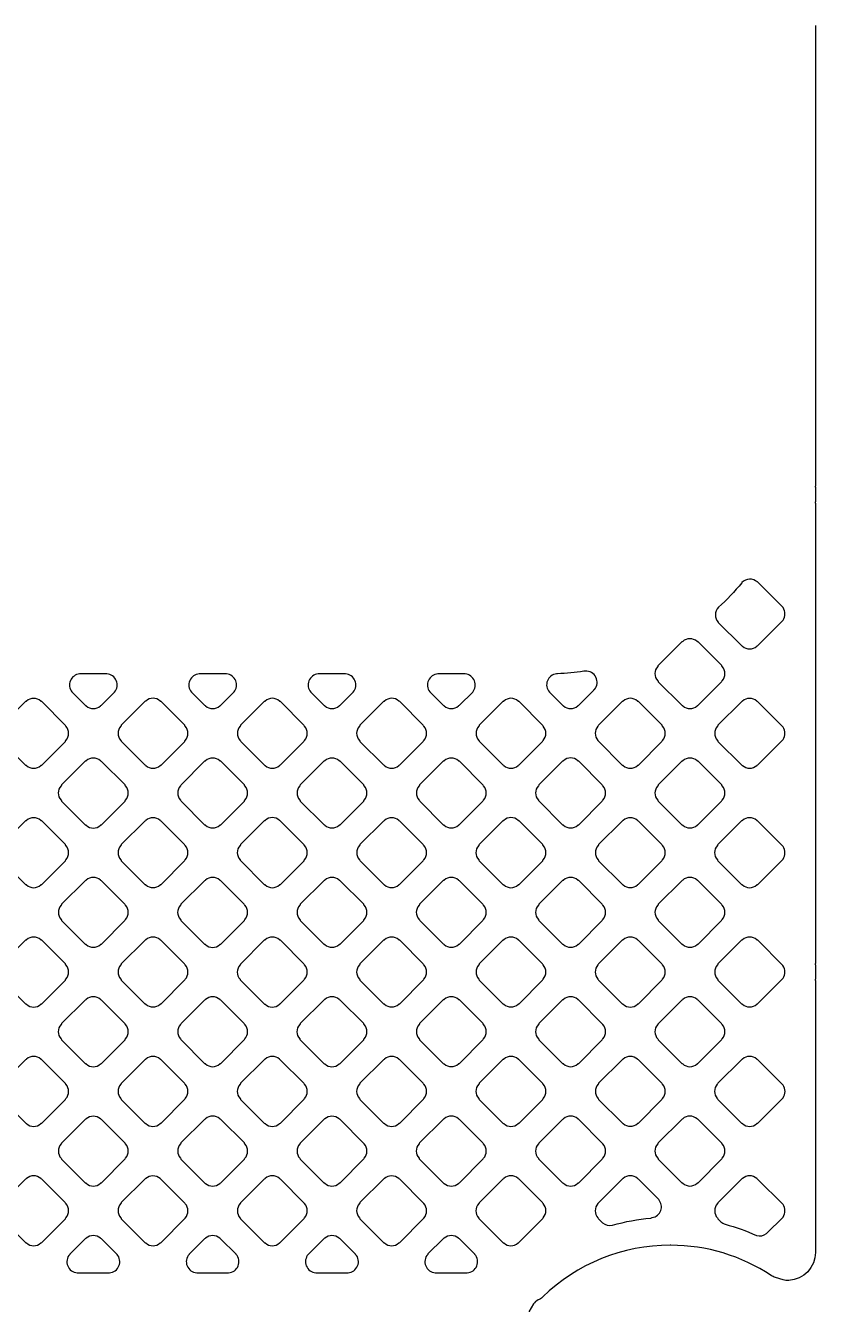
# Model space of a CAD drawing. Extents: x 3811 to 4077, y -444 to -307.
# Drawn here: x 3955.457 to 3956.883, y -392.816 to -390.507 of the extents above; entities that cross this region are included whole.
import ezdxf

# ---------------------------------------------------------------- set-up
doc = ezdxf.new("R2010")
doc.units = 0
doc.layers.add('gbr-dxf', color=7, linetype='Continuous')

msp = doc.modelspace()

# ---------------------------------------------------------------- linework, layer by layer
at = {"layer": 'gbr-dxf'}
for p, q in [((3956.8834, -390.5067), (3956.8834, -391.3381)), ((3956.8834, -391.3403), (3956.8834, -391.3665)), ((3956.8834, -391.3688), (3956.8834, -392.2002)), ((3956.8834, -392.2024), (3956.8834, -392.2286))]:
    msp.add_line(p, q, dxfattribs=at)
at = {"layer": 'gbr-dxf', "linetype": 'Continuous'}
for points in [[(3956.7078, -391.5841), (3956.7078, -391.5842), (3956.7499, -391.6262, -0.099711), (3956.7516, -391.6272, 0.379214), (3956.7775, -391.6272, -0.096625), (3956.7792, -391.6262), (3956.8249, -391.5805, 0.308159), (3956.825, -391.5576), (3956.7793, -391.5118, -0.046635), (3956.7786, -391.5113, 0.405077), (3956.7508, -391.5125, -0.025509), (3956.7505, -391.5128, -0.033403), (3956.7085, -391.5569), (3956.7084, -391.557, 0.39017)], [(3956.5985, -391.6896, -0.099713), (3956.5995, -391.6914), (3956.6421, -391.7339, -0.103498), (3956.6439, -391.7349, 0.379293), (3956.6698, -391.7349, -0.096265), (3956.6715, -391.7339), (3956.714, -391.6914, -0.095916), (3956.715, -391.6897, 0.379731), (3956.715, -391.6638, -0.087748), (3956.7141, -391.6623), (3956.6714, -391.6196, -0.10046), (3956.6696, -391.6186, 0.379289), (3956.6437, -391.6186, -0.095506), (3956.6421, -391.6195), (3956.5995, -391.6621, -0.095296), (3956.5985, -391.6637, 0.379239)], [(3955.5404, -391.7098), (3955.5647, -391.7341, -0.083056), (3955.5661, -391.735, 0.379731), (3955.5921, -391.735, -0.09572), (3955.5937, -391.734), (3955.6176, -391.71, 0.604586), (3955.6037, -391.6773), (3955.5542, -391.6773, 0.594102)], [(3955.7562, -391.7101), (3955.78, -391.7339, -0.103868), (3955.7818, -391.7349, 0.379731), (3955.8078, -391.7349, -0.096265), (3955.8094, -391.7339), (3955.8334, -391.7099, 0.592621), (3955.8199, -391.6773), (3955.7704, -391.6773, 0.610525)], [(3955.9719, -391.7103), (3955.9956, -391.734, -0.091913), (3955.9971, -391.735, 0.379731), (3956.0231, -391.735, -0.09572), (3956.0247, -391.734), (3956.0487, -391.71, 0.604607), (3956.0348, -391.6773), (3955.9852, -391.6773, 0.606518)], [(3956.1868, -391.7096), (3956.2112, -391.734, -0.095935), (3956.2128, -391.7349, 0.379674), (3956.2388, -391.7349, -0.096466), (3956.2404, -391.7339), (3956.2644, -391.71, 0.595779), (3956.251, -391.6773), (3956.2015, -391.6773, 0.599385)], [(3956.4029, -391.7101, -0.017987), (3956.4036, -391.7109), (3956.4266, -391.7339, -0.095628), (3956.4282, -391.7349, 0.379731), (3956.4542, -391.7349, -0.096265), (3956.4558, -391.7339), (3956.4827, -391.707, -0.041352), (3956.4841, -391.7053, 0.678255), (3956.4676, -391.6725, -0.045824), (3956.4651, -391.6725, -0.026126), (3956.4177, -391.6769, -0.029256), (3956.4158, -391.6772, 0.611474)], [(3955.4131, -391.7976, -0.087314), (3955.414, -391.7991), (3955.4567, -391.8418, -0.091964), (3955.4583, -391.8428, 0.379731), (3955.4843, -391.8428, -0.096265), (3955.4859, -391.8418), (3955.5286, -391.7991, -0.095916), (3955.5295, -391.7975, 0.379731), (3955.5295, -391.7715, -0.099825), (3955.5285, -391.7698), (3955.4861, -391.7273, -0.095958), (3955.4844, -391.7263, 0.379731), (3955.4585, -391.7263, -0.09572), (3955.4568, -391.7273), (3955.4141, -391.77, -0.096266), (3955.4131, -391.7717, 0.379731)], [(3955.6287, -391.7715, 0.379293), (3955.6287, -391.7975, -0.091954), (3955.6296, -391.799), (3955.6723, -391.8417, -0.096111), (3955.674, -391.8427, 0.379289), (3955.6999, -391.8427, -0.095866), (3955.7016, -391.8418), (3955.7442, -391.7991, -0.095585), (3955.7452, -391.7975, 0.379674), (3955.7451, -391.7715, -0.096103), (3955.7442, -391.7699), (3955.7015, -391.7272, -0.092072), (3955.6999, -391.7263, 0.379289), (3955.6739, -391.7262, -0.095506), (3955.6723, -391.7272), (3955.6296, -391.7699, -0.095602)], [(3955.8443, -391.7716, 0.379293), (3955.8443, -391.7975, -0.096625), (3955.8453, -391.7992), (3955.8877, -391.8416, -0.100151), (3955.8894, -391.8426, 0.379289), (3955.9154, -391.8427, -0.095866), (3955.917, -391.8417), (3955.9596, -391.7991, -0.095935), (3955.9606, -391.7974, 0.379594), (3955.9606, -391.7715, -0.092244), (3955.9596, -391.7699), (3955.917, -391.7272, -0.087638), (3955.9155, -391.7263, 0.379289), (3955.8895, -391.7263, -0.095506), (3955.8879, -391.7273), (3955.8452, -391.7699, -0.095535)], [(3956.0597, -391.7974, -0.099534), (3956.0607, -391.7992), (3956.1033, -391.8417, -0.103498), (3956.105, -391.8427, 0.379293), (3956.131, -391.8427, -0.095956), (3956.1326, -391.8417), (3956.1752, -391.7992, -0.096332), (3956.1762, -391.7975, 0.379289), (3956.1762, -391.7716, -0.103506), (3956.1752, -391.7698), (3956.1326, -391.7272, -0.099711), (3956.1309, -391.7262, 0.379293), (3956.105, -391.7263, -0.095956), (3956.1033, -391.7272), (3956.0607, -391.7699, -0.096332), (3956.0597, -391.7715, 0.379289)], [(3956.2753, -391.7975, -0.087748), (3956.2762, -391.799), (3956.3189, -391.8417, -0.091964), (3956.3205, -391.8426, 0.379731), (3956.3465, -391.8426, -0.096265), (3956.3481, -391.8417), (3956.3906, -391.7991, -0.095916), (3956.3916, -391.7975, 0.379731), (3956.3916, -391.7715, -0.100266), (3956.3906, -391.7698), (3956.3481, -391.7273, -0.096266), (3956.3465, -391.7263, 0.379731), (3956.3205, -391.7263, -0.09572), (3956.3189, -391.7273), (3956.2763, -391.7699, -0.095916), (3956.2753, -391.7715, 0.379731)], [(3956.4907, -391.7975, -0.087274), (3956.4916, -391.799), (3956.5345, -391.8418, -0.091437), (3956.536, -391.8427, 0.379731), (3956.562, -391.8427, -0.096265), (3956.5636, -391.8418), (3956.6063, -391.7991, -0.095916), (3956.6073, -391.7974, 0.379731), (3956.6073, -391.7715, -0.083235), (3956.6064, -391.7701), (3956.5636, -391.7273, -0.095916), (3956.562, -391.7263, 0.379731), (3956.536, -391.7263, -0.095756), (3956.5343, -391.7273), (3956.4917, -391.7699, -0.095628), (3956.4907, -391.7715, 0.379731)], [(3956.7064, -391.7975, -0.099534), (3956.7074, -391.7992), (3956.7498, -391.8416, -0.103324), (3956.7516, -391.8426, 0.379293), (3956.7775, -391.8426, -0.096625), (3956.7792, -391.8416), (3956.825, -391.7958, 0.299523), (3956.8252, -391.7734), (3956.7792, -391.7274, -0.100039), (3956.7775, -391.7264, 0.379674), (3956.7515, -391.7264, -0.096466), (3956.7499, -391.7274), (3956.7074, -391.7699, -0.096332), (3956.7064, -391.7715, 0.379289)], [(3955.5208, -391.9053, -0.092139), (3955.5218, -391.9069), (3955.5645, -391.9496, -0.096227), (3955.5661, -391.9506, 0.379731), (3955.5921, -391.9506, -0.096265), (3955.5937, -391.9496), (3955.6364, -391.9069, -0.096558), (3955.6374, -391.9053, 0.379731), (3955.6374, -391.8793, -0.095865), (3955.6364, -391.8777), (3955.5939, -391.8352, -0.107794), (3955.5921, -391.8341, 0.379731), (3955.5661, -391.8341, -0.096265), (3955.5644, -391.8351), (3955.5218, -391.8777, -0.096266), (3955.5208, -391.8793, 0.379731)], [(3955.7365, -391.9052, -0.095866), (3955.7375, -391.9069), (3955.7802, -391.9496, -0.082483), (3955.7816, -391.9505, 0.378858), (3955.8076, -391.9505, -0.095506), (3955.8092, -391.9495), (3955.8519, -391.9068, -0.095585), (3955.8529, -391.9052, 0.379674), (3955.8529, -391.8792, -0.092061), (3955.8519, -391.8777), (3955.8092, -391.835, -0.087516), (3955.8078, -391.8341, 0.379731), (3955.7818, -391.8341, -0.09572), (3955.7801, -391.835), (3955.7375, -391.8777, -0.095819), (3955.7365, -391.8793, 0.379289)], [(3955.952, -391.8792, 0.379293), (3955.952, -391.9052, -0.10047), (3955.953, -391.9069), (3955.9955, -391.9494, -0.104691), (3955.9973, -391.9504, 0.379229), (3956.0232, -391.9505, -0.095506), (3956.0249, -391.9495), (3956.0675, -391.9069, -0.095935), (3956.0685, -391.9052, 0.379674), (3956.0684, -391.8793, -0.087848), (3956.0675, -391.8778), (3956.0248, -391.8351, -0.100151), (3956.0231, -391.8341, 0.379321), (3955.9971, -391.8341, -0.095506), (3955.9955, -391.8351), (3955.953, -391.8776, -0.095796)], [(3956.1676, -391.9052, -0.103582), (3956.1686, -391.907), (3956.2111, -391.9496, -0.091364), (3956.2127, -391.9505, 0.378894), (3956.2386, -391.9505, -0.095866), (3956.2402, -391.9495), (3956.2829, -391.9068, -0.095895), (3956.2839, -391.9052, 0.379293), (3956.2839, -391.8792, -0.100266), (3956.2829, -391.8775), (3956.2404, -391.835, -0.095916), (3956.2388, -391.8341, 0.379731), (3956.2128, -391.8341, -0.096265), (3956.2112, -391.835), (3956.1685, -391.8777, -0.096128), (3956.1676, -391.8793, 0.379289)], [(3956.383, -391.9052, -0.087284), (3956.3839, -391.9067), (3956.4268, -391.9495, -0.091703), (3956.4283, -391.9505, 0.379594), (3956.4543, -391.9505, -0.096608), (3956.4559, -391.9495), (3956.4985, -391.9069, -0.095916), (3956.4994, -391.9053, 0.379289), (3956.4995, -391.8793, -0.099971), (3956.4985, -391.8776), (3956.4558, -391.835, -0.097464), (3956.4542, -391.834, 0.379075), (3956.4282, -391.834, -0.09572), (3956.4266, -391.835), (3956.384, -391.8776, -0.096266), (3956.383, -391.8792, 0.379289)], [(3956.5985, -391.9053, -0.08701), (3956.5994, -391.9068), (3956.6422, -391.9495, -0.091364), (3956.6437, -391.9505, 0.379214), (3956.6697, -391.9504, -0.096625), (3956.6713, -391.9495), (3956.714, -391.9068, -0.096111), (3956.715, -391.9051, 0.379321), (3956.715, -391.8792, -0.082779), (3956.7141, -391.8778), (3956.6714, -391.8351, -0.09842), (3956.6698, -391.8341, 0.379506), (3956.6438, -391.8341, -0.095973), (3956.6422, -391.8351), (3956.5995, -391.8777, -0.096332), (3956.5986, -391.8793, 0.379321)], [(3955.4131, -392.013, -0.091663), (3955.4141, -392.0146), (3955.4568, -392.0573, -0.095628), (3955.4584, -392.0583, 0.379731), (3955.4844, -392.0583, -0.096265), (3955.486, -392.0573), (3955.5286, -392.0148, -0.095916), (3955.5295, -392.0131, 0.379731), (3955.5295, -391.9871, -0.096117), (3955.5286, -391.9855), (3955.4859, -391.9428, -0.092126), (3955.4843, -391.9419, 0.379731), (3955.4583, -391.9419, -0.09572), (3955.4567, -391.9428), (3955.4141, -391.9854, -0.096266), (3955.4131, -391.9871, 0.379731)], [(3955.6287, -392.0131, -0.095866), (3955.6296, -392.0147), (3955.6722, -392.0573, -0.099711), (3955.6739, -392.0582, 0.379293), (3955.6998, -392.0582, -0.095956), (3955.7015, -392.0573), (3955.744, -392.0147, -0.096332), (3955.745, -392.013, 0.379289), (3955.745, -391.9871, -0.107077), (3955.744, -391.9852), (3955.7017, -391.9429, -0.103821), (3955.6999, -391.9419, 0.379674), (3955.6739, -391.9419, -0.096466), (3955.6723, -391.9429), (3955.6297, -391.9855, -0.096266), (3955.6287, -391.9871, 0.379289)], [(3955.8441, -391.9871, 0.379214), (3955.8442, -392.013, -0.083317), (3955.845, -392.0144), (3955.888, -392.0574, -0.087516), (3955.8894, -392.0583, 0.379731), (3955.9154, -392.0583, -0.09572), (3955.9171, -392.0573), (3955.9597, -392.0146, -0.096332), (3955.9607, -392.013, 0.379289), (3955.9607, -391.987, -0.087248), (3955.9598, -391.9856), (3955.9168, -391.9426, -0.082483), (3955.9155, -391.9417, 0.378815), (3955.8895, -391.9417, -0.095866), (3955.8879, -391.9427), (3955.8451, -391.9855, -0.095602)], [(3956.0598, -391.987, 0.379674), (3956.0599, -392.013, -0.104251), (3956.0609, -392.0148), (3956.1032, -392.057, -0.107936), (3956.105, -392.0581, 0.379289), (3956.131, -392.0581, -0.095866), (3956.1326, -392.0571), (3956.1751, -392.0147, -0.095796), (3956.1761, -392.013, 0.379293), (3956.1761, -391.9871, -0.10047), (3956.175, -391.9853), (3956.1326, -391.9429, -0.096332), (3956.1309, -391.9419, 0.379289), (3956.105, -391.9419, -0.095506), (3956.1034, -391.9429), (3956.0608, -391.9854, -0.095935)], [(3956.2752, -391.9871, 0.379674), (3956.2752, -392.013, -0.092059), (3956.2761, -392.0146), (3956.3188, -392.0573, -0.096266), (3956.3205, -392.0583, 0.379731), (3956.3465, -392.0583, -0.09572), (3956.3481, -392.0573), (3956.3908, -392.0146, -0.096111), (3956.3917, -392.013, 0.379321), (3956.3918, -391.987, -0.095506), (3956.3908, -391.9854), (3956.3481, -391.9427, -0.093854), (3956.3465, -391.9417, 0.37859), (3956.3206, -391.9417, -0.095886), (3956.3189, -391.9427), (3956.2761, -391.9855, -0.095935)], [(3956.4909, -392.013, -0.091663), (3956.4918, -392.0146), (3956.5344, -392.0572, -0.095628), (3956.536, -392.0581, 0.379731), (3956.562, -392.0581, -0.096265), (3956.5636, -392.0572), (3956.6062, -392.0146, -0.095916), (3956.6072, -392.013, 0.379731), (3956.6072, -391.987, -0.096117), (3956.6062, -391.9853), (3956.5638, -391.943, -0.108029), (3956.562, -391.9419, 0.379731), (3956.536, -391.9419, -0.09572), (3956.5343, -391.9429), (3956.4918, -391.9854, -0.096266), (3956.4909, -391.987, 0.379731)], [(3956.7063, -392.013, -0.087314), (3956.7072, -392.0145), (3956.75, -392.0573, -0.091913), (3956.7515, -392.0583, 0.379731), (3956.7775, -392.0583, -0.09572), (3956.7792, -392.0573), (3956.8249, -392.0115, 0.303435), (3956.8252, -391.9889), (3956.7791, -391.9428, -0.096121), (3956.7775, -391.9418, 0.379731), (3956.7515, -391.9418, -0.09572), (3956.7499, -391.9428), (3956.7072, -391.9854, -0.096266), (3956.7063, -391.987, 0.379731)], [(3955.5209, -392.1208, -0.095506), (3955.5219, -392.1224), (3955.5644, -392.165, -0.099711), (3955.5662, -392.166, 0.379293), (3955.5921, -392.1659, -0.095956), (3955.5937, -392.165), (3955.6363, -392.1224, -0.096332), (3955.6373, -392.1208, 0.379289), (3955.6373, -392.0948, -0.09148), (3955.6363, -392.0933), (3955.5938, -392.0508, -0.103545), (3955.592, -392.0497, 0.379674), (3955.5661, -392.0497, -0.096103), (3955.5644, -392.0507), (3955.5219, -392.0932, -0.096111), (3955.521, -392.0949, 0.379321)], [(3955.7364, -392.1208, -0.09572), (3955.7374, -392.1224), (3955.78, -392.165, -0.09979), (3955.7817, -392.1661, 0.379731), (3955.8076, -392.1661, -0.09572), (3955.8093, -392.1651), (3955.8519, -392.1225, -0.096266), (3955.8528, -392.1209, 0.379731), (3955.8528, -392.0949, -0.107718), (3955.8518, -392.093), (3955.8094, -392.0506, -0.104018), (3955.8076, -392.0496, 0.379731), (3955.7816, -392.0496, -0.09572), (3955.78, -392.0506), (3955.7374, -392.0932, -0.096266), (3955.7364, -392.0948, 0.379731)], [(3955.952, -392.1208, -0.087191), (3955.9529, -392.1223), (3955.9956, -392.165, -0.09197), (3955.9972, -392.166, 0.379293), (3956.0231, -392.1659, -0.096625), (3956.0248, -392.165), (3956.0675, -392.1223, -0.096227), (3956.0684, -392.1207, 0.379506), (3956.0684, -392.0947, -0.085575), (3956.0675, -392.0933), (3956.0248, -392.0506, -0.095796), (3956.0232, -392.0496, 0.379293), (3955.9972, -392.0496, -0.09572), (3955.9956, -392.0506), (3955.953, -392.0932, -0.096332), (3955.952, -392.0949, 0.379289)], [(3956.1675, -392.0947, 0.379674), (3956.1675, -392.1207, -0.104132), (3956.1686, -392.1225), (3956.211, -392.1649, -0.107936), (3956.2128, -392.1659, 0.379289), (3956.2388, -392.1659, -0.095866), (3956.2404, -392.165), (3956.2829, -392.1225, -0.095796), (3956.2839, -392.1208, 0.379293), (3956.2839, -392.0949, -0.10047), (3956.2829, -392.0932), (3956.2403, -392.0506, -0.095916), (3956.2386, -392.0496, 0.379289), (3956.2127, -392.0496, -0.095506), (3956.2111, -392.0505), (3956.1685, -392.0931, -0.095296)], [(3956.383, -392.1208, -0.09148), (3956.3839, -392.1224), (3956.4266, -392.165, -0.095296), (3956.4282, -392.166, 0.378906), (3956.4541, -392.166, -0.095866), (3956.4558, -392.165), (3956.4985, -392.1223, -0.095796), (3956.4995, -392.1207, 0.379293), (3956.4994, -392.0947, -0.096625), (3956.4985, -392.0931), (3956.4559, -392.0505, -0.091913), (3956.4543, -392.0495, 0.379731), (3956.4284, -392.0495, -0.09572), (3956.4267, -392.0505), (3956.384, -392.0932, -0.096332), (3956.383, -392.0949, 0.379289)], [(3956.5986, -392.1207, -0.091558), (3956.5995, -392.1223), (3956.6422, -392.165, -0.095628), (3956.6439, -392.1659, 0.379731), (3956.6698, -392.1659, -0.096265), (3956.6715, -392.165), (3956.714, -392.1224, -0.095916), (3956.715, -392.1208, 0.379731), (3956.715, -392.0948, -0.096265), (3956.714, -392.0932), (3956.6715, -392.0507, -0.107548), (3956.6697, -392.0496, 0.379731), (3956.6437, -392.0496, -0.09572), (3956.642, -392.0506), (3956.5995, -392.0931, -0.096266), (3956.5986, -392.0947, 0.379731)], [(3955.4131, -392.2287, -0.095506), (3955.4141, -392.2303), (3955.4566, -392.2728, -0.099711), (3955.4583, -392.2738, 0.379293), (3955.4843, -392.2738, -0.096265), (3955.4859, -392.2728), (3955.5286, -392.2301, -0.095916), (3955.5295, -392.2285, 0.379289), (3955.5296, -392.2026, -0.092061), (3955.5286, -392.201), (3955.4859, -392.1583, -0.0873), (3955.4844, -392.1573, 0.379674), (3955.4585, -392.1574, -0.096466), (3955.4568, -392.1583), (3955.4141, -392.2011, -0.096332), (3955.4131, -392.2027, 0.379289)], [(3955.6287, -392.2285, -0.100032), (3955.6297, -392.2302), (3955.6722, -392.2727, -0.103868), (3955.674, -392.2737, 0.379731), (3955.7, -392.2737, -0.096265), (3955.7016, -392.2728), (3955.744, -392.2303, -0.095916), (3955.745, -392.2287, 0.379731), (3955.745, -392.2027, -0.104215), (3955.744, -392.2009), (3955.7015, -392.1584, -0.09979), (3955.6998, -392.1574, 0.379731), (3955.6738, -392.1574, -0.09572), (3955.6722, -392.1584), (3955.6297, -392.2009, -0.096266), (3955.6287, -392.2025, 0.379731)], [(3955.8441, -392.2287, -0.087284), (3955.845, -392.2301), (3955.8878, -392.2729, -0.09197), (3955.8893, -392.2738, 0.379293), (3955.9153, -392.2738, -0.096625), (3955.9169, -392.2728), (3955.9596, -392.2302, -0.096627), (3955.9606, -392.2285, 0.379229), (3955.9606, -392.2026, -0.099534), (3955.9596, -392.2008), (3955.9171, -392.1583, -0.095602), (3955.9154, -392.1573, 0.379674), (3955.8895, -392.1574, -0.096103), (3955.8879, -392.1583), (3955.8451, -392.2011, -0.096332), (3955.8442, -392.2027, 0.379321)], [(3956.0597, -392.2285, -0.091745), (3956.0607, -392.2301), (3956.1034, -392.2728, -0.095916), (3956.105, -392.2737, 0.379731), (3956.131, -392.2737, -0.096265), (3956.1326, -392.2728), (3956.1752, -392.2302, -0.096266), (3956.1762, -392.2286, 0.379731), (3956.1762, -392.2026, -0.09572), (3956.1752, -392.2009), (3956.1325, -392.1582, -0.091964), (3956.1309, -392.1573, 0.379731), (3956.105, -392.1573, -0.095756), (3956.1033, -392.1583), (3956.0607, -392.2009, -0.095628), (3956.0597, -392.2025, 0.379731)], [(3956.2753, -392.2026, 0.379631), (3956.2753, -392.2286, -0.096466), (3956.2763, -392.2302), (3956.3188, -392.2727, -0.100151), (3956.3205, -392.2737, 0.379229), (3956.3464, -392.2737, -0.095866), (3956.3481, -392.2727), (3956.3907, -392.2301, -0.095796), (3956.3916, -392.2285, 0.379293), (3956.3916, -392.2025, -0.092139), (3956.3907, -392.201), (3956.348, -392.1583, -0.087638), (3956.3465, -392.1574, 0.379289), (3956.3206, -392.1573, -0.095506), (3956.3189, -392.1583), (3956.2763, -392.201, -0.095935)], [(3956.4907, -392.2026, 0.379674), (3956.4907, -392.2285, -0.095865), (3956.4917, -392.2302), (3956.5343, -392.2728, -0.09979), (3956.536, -392.2738, 0.379289), (3956.562, -392.2738, -0.095866), (3956.5636, -392.2728), (3956.6063, -392.2301, -0.095796), (3956.6073, -392.2285, 0.379293), (3956.6073, -392.2025, -0.092348), (3956.6063, -392.2009), (3956.5638, -392.1584, -0.104691), (3956.562, -392.1573, 0.379321), (3956.536, -392.1573, -0.09527), (3956.5344, -392.1583), (3956.4917, -392.2009, -0.095935)], [(3956.7064, -392.2286, -0.087314), (3956.7073, -392.23), (3956.75, -392.2727, -0.091964), (3956.7515, -392.2737, 0.379731), (3956.7775, -392.2737, -0.096265), (3956.7791, -392.2727), (3956.8249, -392.2269, 0.308038), (3956.8248, -392.204), (3956.7792, -392.1583, -0.096266), (3956.7775, -392.1574, 0.379731), (3956.7516, -392.1574, -0.09572), (3956.7499, -392.1583), (3956.7073, -392.2009, -0.096266), (3956.7064, -392.2026, 0.379731)], [(3955.5208, -392.3363, -0.099534), (3955.5218, -392.338), (3955.5644, -392.3806, -0.103648), (3955.5662, -392.3816, 0.379276), (3955.5921, -392.3816, -0.096157), (3955.5937, -392.3806), (3955.6364, -392.3379, -0.095585), (3955.6374, -392.3363, 0.379631), (3955.6374, -392.3103, -0.088155), (3955.6365, -392.3088), (3955.5938, -392.2661, -0.100054), (3955.5921, -392.2651, 0.379731), (3955.5661, -392.2651, -0.096265), (3955.5644, -392.2661), (3955.5218, -392.3087, -0.095916), (3955.5208, -392.3104, 0.379289)], [(3955.7365, -392.3363, -0.103582), (3955.7375, -392.3381), (3955.7801, -392.3806, -0.091317), (3955.7816, -392.3815, 0.379293), (3955.8076, -392.3815, -0.096625), (3955.8092, -392.3805), (3955.8518, -392.338, -0.096111), (3955.8527, -392.3364, 0.379289), (3955.8528, -392.3104, -0.099864), (3955.8518, -392.3087), (3955.8092, -392.2662, -0.095585), (3955.8076, -392.2652, 0.379594), (3955.7817, -392.2652, -0.096466), (3955.78, -392.2662), (3955.7375, -392.3087, -0.096266), (3955.7365, -392.3103, 0.379289)], [(3955.9519, -392.3364, -0.091558), (3955.9528, -392.3379), (3955.9955, -392.3806, -0.095916), (3955.9972, -392.3816, 0.379731), (3956.0231, -392.3816, -0.096265), (3956.0248, -392.3806), (3956.0675, -392.3379, -0.096266), (3956.0684, -392.3363, 0.379731), (3956.0684, -392.3103, -0.09572), (3956.0675, -392.3087), (3956.025, -392.2662, -0.107548), (3956.0231, -392.2651, 0.379731), (3955.9971, -392.2651, -0.09572), (3955.9955, -392.2661), (3955.9529, -392.3087, -0.096266), (3955.9519, -392.3104, 0.379731)], [(3956.1676, -392.3363, -0.096157), (3956.1685, -392.3379), (3956.2113, -392.3807, -0.082648), (3956.2127, -392.3815, 0.379293), (3956.2386, -392.3815, -0.096265), (3956.2403, -392.3805), (3956.2829, -392.3379, -0.095916), (3956.2839, -392.3362, 0.379731), (3956.2839, -392.3103, -0.091745), (3956.283, -392.3087), (3956.2403, -392.266, -0.088202), (3956.2388, -392.2651, 0.379289), (3956.2128, -392.2651, -0.095778), (3956.2112, -392.266), (3956.1685, -392.3087, -0.095935), (3956.1676, -392.3104, 0.379196)], [(3956.383, -392.3103, 0.379674), (3956.383, -392.3362, -0.096466), (3956.384, -392.3379), (3956.4266, -392.3805, -0.10046), (3956.4283, -392.3815, 0.379289), (3956.4543, -392.3815, -0.095506), (3956.4559, -392.3805), (3956.4985, -392.3379, -0.095796), (3956.4995, -392.3363, 0.379293), (3956.4994, -392.3104, -0.092139), (3956.4985, -392.3088), (3956.4557, -392.266, -0.088207), (3956.4542, -392.2651, 0.379289), (3956.4283, -392.265, -0.095506), (3956.4266, -392.266), (3956.384, -392.3087, -0.095935)], [(3956.5985, -392.3104, 0.379594), (3956.5986, -392.3364, -0.096103), (3956.5995, -392.338), (3956.642, -392.3805, -0.099832), (3956.6437, -392.3815, 0.379289), (3956.6697, -392.3815, -0.095866), (3956.6713, -392.3805), (3956.714, -392.3378, -0.095602), (3956.715, -392.3362, 0.379214), (3956.715, -392.3102, -0.092348), (3956.714, -392.3086), (3956.6716, -392.2662, -0.104063), (3956.6698, -392.2651, 0.379289), (3956.6438, -392.2651, -0.095866), (3956.6422, -392.2661), (3956.5995, -392.3088, -0.095935)], [(3955.4131, -392.4441, -0.082704), (3955.414, -392.4454), (3955.457, -392.4884, -0.0873), (3955.4584, -392.4893, 0.379674), (3955.4844, -392.4893, -0.096466), (3955.486, -392.4883), (3955.5286, -392.4458, -0.096111), (3955.5295, -392.4442, 0.379289), (3955.5296, -392.4182, -0.087284), (3955.5287, -392.4167), (3955.4857, -392.3737, -0.083168), (3955.4843, -392.3729, 0.379293), (3955.4583, -392.3729, -0.095956), (3955.4567, -392.3739), (3955.4141, -392.4165, -0.096332), (3955.4131, -392.4181, 0.379289)], [(3955.6287, -392.4182, 0.379674), (3955.6287, -392.4441, -0.104251), (3955.6297, -392.4459), (3955.672, -392.4882, -0.107794), (3955.6739, -392.4893, 0.379731), (3955.6998, -392.4893, -0.096265), (3955.7015, -392.4883), (3955.744, -392.4457, -0.096111), (3955.745, -392.4441, 0.379289), (3955.745, -392.4181, -0.099643), (3955.744, -392.4164), (3955.7015, -392.3739, -0.095935), (3955.6999, -392.3729, 0.379287), (3955.674, -392.3729, -0.095612), (3955.6723, -392.3739), (3955.6296, -392.4166, -0.095935)], [(3955.8441, -392.4441, -0.09129), (3955.8451, -392.4456), (3955.8878, -392.4884, -0.095585), (3955.8895, -392.4893, 0.379324), (3955.9154, -392.4893, -0.095612), (3955.917, -392.4884), (3955.9596, -392.4458, -0.095628), (3955.9606, -392.4441, 0.379594), (3955.9606, -392.4182, -0.096608), (3955.9596, -392.4165), (3955.9169, -392.3738, -0.091913), (3955.9153, -392.3729, 0.379731), (3955.8894, -392.3729, -0.09572), (3955.8877, -392.3739), (3955.8451, -392.4165, -0.096332), (3955.8442, -392.4181, 0.379321)], [(3956.0597, -392.4441, -0.095506), (3956.0607, -392.4458), (3956.1032, -392.4883, -0.099381), (3956.1049, -392.4893, 0.379293), (3956.1309, -392.4893, -0.096625), (3956.1325, -392.4883), (3956.1751, -392.4457, -0.096111), (3956.1761, -392.4441, 0.379289), (3956.1761, -392.4181, -0.107356), (3956.175, -392.4163), (3956.1327, -392.3739, -0.103821), (3956.1309, -392.3729, 0.379674), (3956.105, -392.3729, -0.096466), (3956.1033, -392.3739), (3956.0607, -392.4165, -0.096332), (3956.0597, -392.4182, 0.379289)], [(3956.2752, -392.4441, -0.082756), (3956.2761, -392.4455), (3956.319, -392.4884, -0.087516), (3956.3205, -392.4893, 0.379731), (3956.3465, -392.4893, -0.09572), (3956.3481, -392.4883), (3956.3908, -392.4457, -0.095916), (3956.3917, -392.444, 0.379731), (3956.3917, -392.4181, -0.087748), (3956.3908, -392.4166), (3956.3479, -392.3736, -0.083056), (3956.3465, -392.3728, 0.379731), (3956.3205, -392.3728, -0.09572), (3956.3189, -392.3737), (3956.2762, -392.4165, -0.096266), (3956.2752, -392.4181, 0.379731)], [(3956.4908, -392.4181, 0.379674), (3956.4909, -392.444, -0.100254), (3956.4919, -392.4458), (3956.5342, -392.4881, -0.104069), (3956.536, -392.4892, 0.379289), (3956.562, -392.4892, -0.095866), (3956.5636, -392.4882), (3956.6062, -392.4456, -0.095796), (3956.6072, -392.444, 0.379293), (3956.6072, -392.418, -0.087784), (3956.6062, -392.4165), (3956.5637, -392.374, -0.100476), (3956.562, -392.373, 0.379289), (3956.536, -392.3729, -0.095506), (3956.5344, -392.3739), (3956.4918, -392.4165, -0.095935)], [(3956.7062, -392.444, -0.095612), (3956.7072, -392.4457), (3956.7499, -392.4883, -0.099711), (3956.7516, -392.4893, 0.379293), (3956.7775, -392.4893, -0.095956), (3956.7792, -392.4883), (3956.8249, -392.4425, 0.307895), (3956.8251, -392.4197), (3956.7793, -392.3739, -0.104264), (3956.7775, -392.3728, 0.379289), (3956.7515, -392.3728, -0.095506), (3956.7499, -392.3738), (3956.7072, -392.4165, -0.095935), (3956.7062, -392.4181, 0.379287)], [(3955.521, -392.5519, -0.087748), (3955.5219, -392.5534), (3955.5646, -392.596, -0.091964), (3955.5661, -392.597, 0.379731), (3955.5921, -392.597, -0.096265), (3955.5937, -392.596), (3955.6363, -392.5535, -0.095916), (3955.6373, -392.5518, 0.379731), (3955.6373, -392.5258, -0.083172), (3955.6364, -392.5245), (3955.5937, -392.4818, -0.096266), (3955.5921, -392.4808, 0.379731), (3955.5661, -392.4808, -0.09572), (3955.5644, -392.4818), (3955.5219, -392.5243, -0.095916), (3955.521, -392.5259, 0.379731)], [(3955.7364, -392.5518, -0.103429), (3955.7374, -392.5536), (3955.7798, -392.5961, -0.107229), (3955.7817, -392.5971, 0.379674), (3955.8076, -392.5971, -0.096466), (3955.8093, -392.5961), (3955.8519, -392.5535, -0.096332), (3955.8528, -392.5519, 0.379289), (3955.8529, -392.5259, -0.099534), (3955.8519, -392.5242), (3955.8092, -392.4816, -0.095824), (3955.8076, -392.4806, 0.379293), (3955.7816, -392.4806, -0.096119), (3955.78, -392.4816), (3955.7374, -392.5242, -0.095819), (3955.7364, -392.5259, 0.379289)], [(3955.952, -392.5259, 0.379674), (3955.952, -392.5519, -0.096608), (3955.953, -392.5535), (3955.9955, -392.596, -0.100054), (3955.9972, -392.597, 0.379731), (3956.0231, -392.597, -0.096265), (3956.0248, -392.596), (3956.0673, -392.5535, -0.096111), (3956.0683, -392.5518, 0.379289), (3956.0683, -392.5259, -0.091581), (3956.0674, -392.5243), (3956.0249, -392.4818, -0.103821), (3956.0231, -392.4808, 0.379287), (3955.9971, -392.4808, -0.095612), (3955.9955, -392.4817), (3955.953, -392.5243, -0.095585)], [(3956.1674, -392.5518, -0.09572), (3956.1684, -392.5535), (3956.211, -392.5961, -0.099696), (3956.2127, -392.5971, 0.379731), (3956.2387, -392.5971, -0.096265), (3956.2403, -392.5961), (3956.2829, -392.5535, -0.095916), (3956.2839, -392.5519, 0.379731), (3956.2839, -392.5259, -0.107999), (3956.2828, -392.5241), (3956.2404, -392.4817, -0.103868), (3956.2386, -392.4806, 0.379731), (3956.2127, -392.4806, -0.095756), (3956.211, -392.4816), (3956.1684, -392.5242, -0.096266), (3956.1674, -392.5259, 0.379731)], [(3956.383, -392.5519, -0.082756), (3956.3839, -392.5533), (3956.4267, -392.5961, -0.087515), (3956.4282, -392.597, 0.379731), (3956.4542, -392.597, -0.096265), (3956.4558, -392.596), (3956.4985, -392.5534, -0.096266), (3956.4994, -392.5517, 0.379731), (3956.4994, -392.5257, -0.087314), (3956.4985, -392.5243), (3956.4557, -392.4815, -0.083056), (3956.4543, -392.4806, 0.379731), (3956.4284, -392.4806, -0.09572), (3956.4267, -392.4816), (3956.384, -392.5243, -0.096266), (3956.383, -392.5259, 0.379731)], [(3956.5985, -392.5517, -0.099713), (3956.5995, -392.5534), (3956.6421, -392.596, -0.103498), (3956.6439, -392.597, 0.379293), (3956.6698, -392.597, -0.096265), (3956.6715, -392.596), (3956.714, -392.5535, -0.095916), (3956.715, -392.5518, 0.379731), (3956.715, -392.5258, -0.087748), (3956.7141, -392.5244), (3956.6714, -392.4817, -0.10046), (3956.6696, -392.4807, 0.379289), (3956.6437, -392.4806, -0.095506), (3956.6421, -392.4816), (3956.5995, -392.5242, -0.095935), (3956.5985, -392.5258, 0.379148)], [(3955.4131, -392.6597, -0.09572), (3955.4141, -392.6614), (3955.4566, -392.7038, -0.09979), (3955.4583, -392.7048, 0.379731), (3955.4843, -392.7048, -0.096225), (3955.4859, -392.7039), (3955.5286, -392.6612, -0.095916), (3955.5295, -392.6595, 0.379731), (3955.5295, -392.6336, -0.100266), (3955.5285, -392.6319), (3955.4861, -392.5894, -0.095916), (3955.4844, -392.5884, 0.379731), (3955.4585, -392.5884, -0.096265), (3955.4568, -392.5894), (3955.4141, -392.6321, -0.096266), (3955.4131, -392.6337, 0.379731)], [(3955.6287, -392.6595, -0.091558), (3955.6296, -392.6611), (3955.6723, -392.7038, -0.096111), (3955.674, -392.7048, 0.379321), (3955.6999, -392.7048, -0.095506), (3955.7016, -392.7038), (3955.7441, -392.6613, -0.095935), (3955.745, -392.6597, 0.379324), (3955.745, -392.6338, -0.09601), (3955.7441, -392.6321), (3955.7013, -392.5894, -0.093673), (3955.6997, -392.5884, 0.379075), (3955.6738, -392.5885, -0.09572), (3955.6722, -392.5894), (3955.6297, -392.6319, -0.096266), (3955.6287, -392.6336, 0.379731)], [(3955.8442, -392.6597, -0.096265), (3955.8451, -392.6614), (3955.8876, -392.7038, -0.100054), (3955.8893, -392.7048, 0.379731), (3955.9153, -392.7048, -0.096265), (3955.9169, -392.7039), (3955.9596, -392.6612, -0.095916), (3955.9606, -392.6595, 0.379731), (3955.9606, -392.6336, -0.091745), (3955.9596, -392.632), (3955.917, -392.5893, -0.087638), (3955.9155, -392.5884, 0.379731), (3955.8895, -392.5884, -0.096265), (3955.8879, -392.5894), (3955.8451, -392.6321, -0.095916), (3955.8442, -392.6337, 0.379731)], [(3956.0597, -392.6595, -0.100032), (3956.0607, -392.6613), (3956.1032, -392.7038, -0.103868), (3956.105, -392.7048, 0.379731), (3956.131, -392.7048, -0.096265), (3956.1326, -392.7038), (3956.1751, -392.6614, -0.095916), (3956.1761, -392.6597, 0.379731), (3956.1761, -392.6337, -0.104215), (3956.175, -392.632), (3956.1325, -392.5895, -0.100601), (3956.1308, -392.5885, 0.379731), (3956.1048, -392.5885, -0.09572), (3956.1032, -392.5894), (3956.0607, -392.6319, -0.096266), (3956.0597, -392.6336, 0.379731)], [(3956.2752, -392.6597, -0.087314), (3956.2761, -392.6612), (3956.3188, -392.7039, -0.091964), (3956.3204, -392.7048, 0.379731), (3956.3463, -392.7048, -0.096265), (3956.348, -392.7039), (3956.3906, -392.6612, -0.096266), (3956.3916, -392.6595, 0.379731), (3956.3916, -392.6336, -0.100032), (3956.3906, -392.6319), (3956.3482, -392.5894, -0.095916), (3956.3465, -392.5884, 0.379731), (3956.3205, -392.5884, -0.096265), (3956.3189, -392.5894), (3956.2762, -392.6321, -0.096266), (3956.2752, -392.6337, 0.379731)], [(3956.4907, -392.6596, -0.087314), (3956.4917, -392.661), (3956.4988, -392.6682, 0.245209), (3956.5168, -392.6726, -0.043224), (3956.5171, -392.6725, -0.046086), (3956.5861, -392.6597, -0.073043), (3956.5886, -392.6589, 0.595635), (3956.6003, -392.6265, -0.057603), (3956.5992, -392.6249), (3956.5636, -392.5893, -0.096227), (3956.562, -392.5884, 0.379731), (3956.536, -392.5884, -0.096265), (3956.5343, -392.5893), (3956.4917, -392.632, -0.096266), (3956.4907, -392.6336, 0.379731)], [(3956.7064, -392.6596, -0.095612), (3956.7073, -392.6612), (3956.7125, -392.6664, -0.041455), (3956.7127, -392.6666, 0.113246), (3956.7205, -392.6711), (3956.7206, -392.6711, -0.03911), (3956.7768, -392.691, 0.246741), (3956.7952, -392.6877), (3956.825, -392.6579, 0.30168), (3956.825, -392.6353), (3956.779, -392.5893, -0.087638), (3956.7775, -392.5884, 0.379731), (3956.7516, -392.5884, -0.096265), (3956.7499, -392.5894), (3956.7073, -392.632, -0.095916), (3956.7064, -392.6336, 0.379731)], [(3955.5364, -392.7253, 0.625306), (3955.5501, -392.7585, -0.017526), (3955.5509, -392.7586), (3955.607, -392.7586, -0.02326), (3955.6082, -392.7585, 0.62554), (3955.6219, -392.7253, -0.018054), (3955.6213, -392.7247), (3955.5939, -392.6972, -0.107548), (3955.5921, -392.6962, 0.379731), (3955.5661, -392.6962, -0.09572), (3955.5644, -392.6972), (3955.5369, -392.7247, -0.01791)], [(3955.7521, -392.7253, 0.625632), (3955.7658, -392.7585, -0.023638), (3955.767, -392.7586), (3955.8227, -392.7586, -0.017538), (3955.8235, -392.7585, 0.625519), (3955.8372, -392.7254, -0.01437), (3955.8369, -392.7249), (3955.8091, -392.6972, -0.087638), (3955.8076, -392.6963, 0.379731), (3955.7816, -392.6963, -0.096265), (3955.78, -392.6972), (3955.7526, -392.7246, -0.018256)], [(3955.9674, -392.7253, 0.625242), (3955.9811, -392.7585, -0.017526), (3955.9819, -392.7586), (3956.038, -392.7586, -0.02326), (3956.0392, -392.7585, 0.62554), (3956.0529, -392.7253), (3956.0529, -392.7252), (3956.0248, -392.6972, -0.09979), (3956.0231, -392.6962, 0.379731), (3955.9971, -392.6962, -0.09572), (3955.9955, -392.6972), (3955.9679, -392.7247, -0.018122)], [(3956.1831, -392.7253, 0.625306), (3956.1968, -392.7585, -0.023224), (3956.198, -392.7586), (3956.2538, -392.7586, -0.017538), (3956.2546, -392.7585, 0.62554), (3956.2683, -392.7254, -0.022371), (3956.2676, -392.7245), (3956.2403, -392.6972, -0.096558), (3956.2387, -392.6963, 0.379731), (3956.2127, -392.6963, -0.09572), (3956.211, -392.6972), (3956.1836, -392.7246, -0.018122)]]:
    msp.add_lwpolyline(points, format="xyb", close=True, dxfattribs=at)
msp.add_lwpolyline([(3956.8834, -392.2308), (3956.8834, -392.7206, -0.013354), (3956.8834, -392.7217, -0.399301), (3956.8352, -392.7724, -0.10194), (3956.8251, -392.7715), (3956.8111, -392.7671, -0.084499), (3956.8035, -392.7633, 0.145875), (3956.6223, -392.7088, -0.01317), (3956.6212, -392.7088, 0.194805), (3956.3909, -392.8021, -0.010809), (3956.3904, -392.8026, -0.092486), (3956.3825, -392.8076, 0.140825), (3956.3741, -392.8148), (3956.366, -392.8289)], format="xyb", dxfattribs=at)
at = {"layer": 'gbr-dxf'}
for centre in [(3956.858, -391.3392), (3956.858, -391.3676), (3956.858, -392.2013), (3956.858, -392.2297)]:
    msp.add_arc(centre, 0.0254, 357.4953, 2.5047, dxfattribs=at)

doc.saveas('drawing.dxf')
